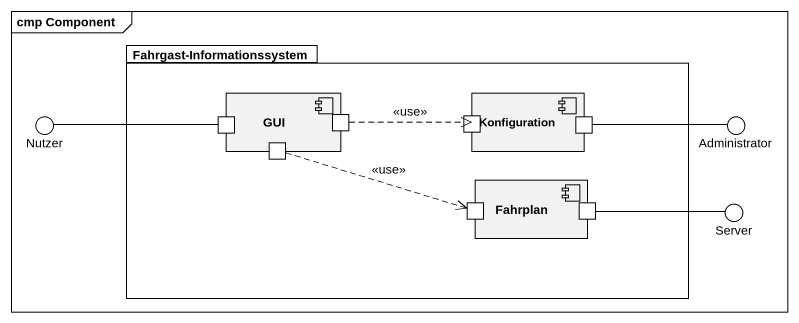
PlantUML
@startuml
mainframe cmp Component
package "Fahrgast-Informationssystem" as Fahrgast_Informationssystem {
  component GUI {
    port " " as port1
    port " " as port2
    port " " as port3
  }
  component Konfiguration {
    port " " as port4
    port " " as port5
  }
  component Fahrplan {
    port " " as port6
    port " " as port7
  }
}
() Nutzer
() Administrator
() Server
Nutzer -right- GUI
port2 .right.> port6 : <<use>>
port3 .right.> Konfiguration : <<use>>
Administrator -left- Konfiguration
Server -left- Fahrplan
@enduml
